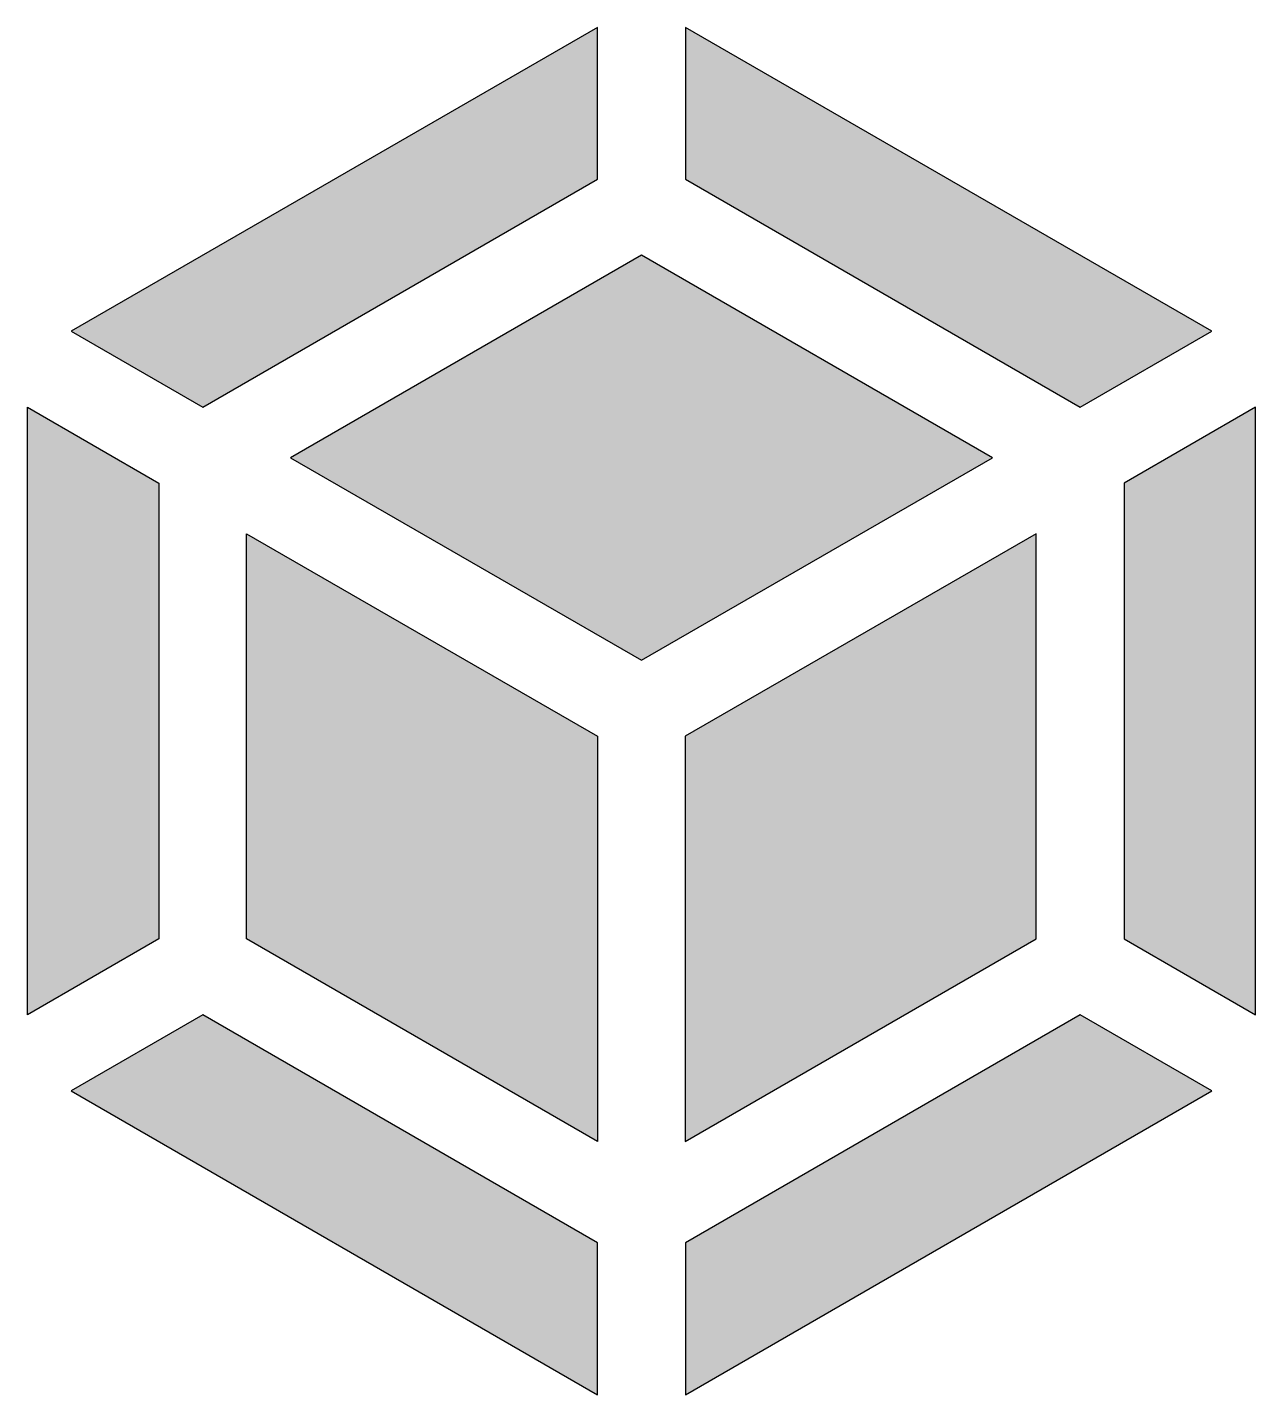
# Model space of a CAD drawing. Header units: inches. Extents: x 6.5 to 36.8, y 4.4 to 38.1.
import ezdxf

# ---------------------------------------------------------------- set-up
doc = ezdxf.new("R2010")
doc.units = ezdxf.units.IN
doc.header["$MEASUREMENT"] = 0
doc.layers.add('svg3094', color=7, linetype='Continuous')

msp = doc.modelspace()

# ---------------------------------------------------------------- hatches: boundary and pattern name
at = {"layer": 'svg3094', "true_color": 0xffffff}
h = msp.add_hatch(color=7, dxfattribs=at)
h.dxf.hatch_style = 2
h.paths.add_polyline_path([(7.578, 30.625), (10.825, 28.75), (20.568, 34.375), (20.568, 38.125)])
h = msp.add_hatch(color=7, dxfattribs=at)
h.dxf.hatch_style = 2
h.paths.add_polyline_path([(22.733, 38.125), (22.733, 34.375), (32.476, 28.75), (35.723, 30.625)])
h = msp.add_hatch(color=7, dxfattribs=at)
h.dxf.hatch_style = 2
h.paths.add_polyline_path([(21.65, 32.501), (12.99, 27.502), (21.65, 22.502), (30.31, 27.502)])
h = msp.add_hatch(color=7, dxfattribs=at)
h.dxf.hatch_style = 2
h.paths.add_polyline_path([(6.495, 28.751), (9.742, 26.876), (9.742, 15.626), (6.495, 13.751)])
h = msp.add_hatch(color=7, dxfattribs=at)
h.dxf.hatch_style = 2
h.paths.add_polyline_path([(36.805, 28.751), (33.558, 26.876), (33.558, 15.626), (36.805, 13.751)])
h = msp.add_hatch(color=7, dxfattribs=at)
h.dxf.hatch_style = 2
h.paths.add_polyline_path([(11.906, 25.626), (20.567, 20.626), (20.567, 10.626), (11.906, 15.626)])
h = msp.add_hatch(color=7, dxfattribs=at)
h.dxf.hatch_style = 2
h.paths.add_polyline_path([(31.39, 25.626), (22.73, 20.626), (22.73, 10.626), (31.39, 15.626)])
h = msp.add_hatch(color=7, dxfattribs=at)
h.dxf.hatch_style = 2
h.paths.add_polyline_path([(20.567, 4.374), (20.567, 8.124), (10.824, 13.75), (7.577, 11.874)])
h = msp.add_hatch(color=7, dxfattribs=at)
h.dxf.hatch_style = 2
h.paths.add_polyline_path([(35.722, 11.874), (32.475, 13.75), (22.732, 8.124), (22.732, 4.374)])

# ---------------------------------------------------------------- linework, layer by layer
at = {"layer": 'svg3094', "color": 7, "lineweight": 25, "true_color": 0xffffff}
for points in [[(7.578, 30.625), (10.825, 28.75), (20.568, 34.375), (20.568, 38.125), (7.578, 30.625)], [(22.733, 38.125), (22.733, 34.375), (32.476, 28.75), (35.723, 30.625), (22.733, 38.125)], [(21.65, 32.501), (12.99, 27.502), (21.65, 22.502), (30.31, 27.502), (21.65, 32.501)], [(6.495, 28.751), (9.742, 26.876), (9.742, 15.626), (6.495, 13.751), (6.495, 28.751)], [(36.805, 28.751), (33.558, 26.876), (33.558, 15.626), (36.805, 13.751), (36.805, 28.751)], [(11.906, 25.626), (20.567, 20.626), (20.567, 10.626), (11.906, 15.626), (11.906, 25.626)], [(31.39, 25.626), (22.73, 20.626), (22.73, 10.626), (31.39, 15.626), (31.39, 25.626)], [(20.567, 4.374), (20.567, 8.124), (10.824, 13.75), (7.577, 11.874), (20.567, 4.374)], [(35.722, 11.874), (32.475, 13.75), (22.732, 8.124), (22.732, 4.374), (35.722, 11.874)]]:
    msp.add_lwpolyline(points, dxfattribs=at)

doc.saveas('drawing.dxf')
